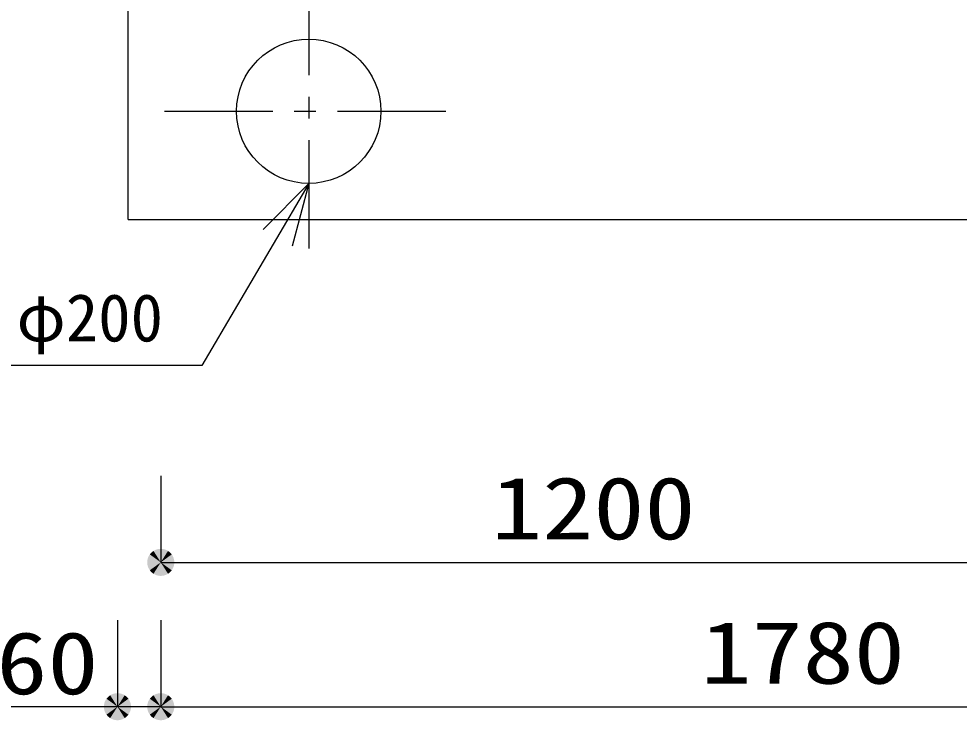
# Model space of a CAD drawing. Units: millimetres, scale not verified. Extents: x -8093 to 8093, y -5792 to 5792.
# Drawn here: x -6639 to -5336, y -545 to 427 of the extents above; entities that cross this region are included whole.
import ezdxf
from ezdxf.enums import TextEntityAlignment as Align

# ---------------------------------------------------------------- set-up
doc = ezdxf.new("R2010")
doc.units = ezdxf.units.MM
doc.header["$LTSCALE"] = 30
doc.linetypes.add('CHAIN1', pattern=[8, 5, -1, 1, -1])
doc.layers.add('0-2_00クル-フ-1機器', color=2, linetype='Continuous', lineweight=25)
doc.layers.add('0-4_00クル-フ-6寸法', color=132, linetype='Continuous', lineweight=25)
doc.styles.add('ＭＳ ゴシック', font='')
doc.styles.get('ＭＳ ゴシック').set_extended_font_data('MS Gothic')

msp = doc.modelspace()

# ---------------------------------------------------------------- linework, layer by layer
at = {"layer": '0-2_00クル-フ-1機器'}
for q in [(-6487.24, 1768.84), (-4617.24, 148.84)]:
    msp.add_line((-6487.24, 148.84), q, dxfattribs=at)
at = {"layer": '0-2_00クル-フ-1機器', "linetype": 'CHAIN1'}
for p, q in [((-6237.24, 498.84), (-6237.24, 98.84)), ((-6437.24, 298.84), (-6037.24, 298.84))]:
    msp.add_line(p, q, dxfattribs=at)
at = {"layer": '0-2_00クル-フ-1機器', "color": 4}
for p, q in [((-6237.24, 198.84), (-6385.23, -53.16)), ((-6237.24, 198.84), (-6300.54, 134.87)), ((-6237.24, 198.84), (-6260.07, 111.79)), ((-6385.23, -53.16), (-6679.03, -53.16))]:
    msp.add_line(p, q, dxfattribs=at)
at = {"layer": '0-2_00クル-フ-1機器'}
msp.add_circle((-6237.24, 298.84), 100, dxfattribs=at)
at = {"layer": '0-4_00クル-フ-6寸法', "color": 4}
for p, q in [((-6442.24, -206.12), (-6442.24, -326.12)), ((-6442.24, -326.12), (-5242.24, -326.12)), ((-6502.24, -406.12), (-6502.24, -526.12)), ((-6442.24, -406.12), (-6442.24, -526.12)), ((-6442.24, -406.12), (-6442.24, -526.12)), ((-6502.24, -526.12), (-6685.4, -526.12)), ((-6442.24, -526.12), (-6502.24, -526.12)), ((-6442.24, -526.12), (-4662.24, -526.12))]:
    msp.add_line(p, q, dxfattribs=at)
at = {"layer": '0-4_00クル-フ-6寸法'}
for points in [[(-6442.24, -326.12), (-6455.9, -313.28), (-6454.19, -311.67)], [(-6442.24, -326.12), (-6454.19, -311.67), (-6452.28, -310.29)], [(-6442.24, -326.12), (-6452.28, -310.29), (-6450.22, -309.15)], [(-6442.24, -326.12), (-6450.22, -309.15), (-6448.03, -308.29)], [(-6442.24, -326.12), (-6448.03, -308.29), (-6445.75, -307.7)], [(-6442.24, -326.12), (-6445.75, -307.7), (-6443.41, -307.41)], [(-6442.24, -326.12), (-6443.41, -307.41), (-6441.06, -307.41)], [(-6442.24, -326.12), (-6441.06, -307.41), (-6438.72, -307.7)], [(-6442.24, -326.12), (-6438.72, -307.7), (-6436.44, -308.29)], [(-6442.24, -326.12), (-6436.44, -308.29), (-6434.25, -309.15)], [(-6442.24, -326.12), (-6434.25, -309.15), (-6432.19, -310.29)], [(-6442.24, -326.12), (-6432.19, -310.29), (-6430.28, -311.67)], [(-6442.24, -326.12), (-6430.28, -311.67), (-6428.57, -313.28)], [(-6442.24, -326.12), (-6460.99, -326.12), (-6460.84, -323.77)], [(-6442.24, -326.12), (-6460.84, -323.77), (-6460.4, -321.46)], [(-6442.24, -326.12), (-6460.4, -321.46), (-6459.67, -319.22)], [(-6442.24, -326.12), (-6459.67, -319.22), (-6458.67, -317.09)], [(-6442.24, -326.12), (-6458.67, -317.09), (-6457.4, -315.1)], [(-6442.24, -326.12), (-6457.4, -315.1), (-6455.9, -313.28)], [(-6442.24, -326.12), (-6428.57, -313.28), (-6427.07, -315.1)], [(-6442.24, -326.12), (-6427.07, -315.1), (-6425.8, -317.09)], [(-6442.24, -326.12), (-6425.8, -317.09), (-6424.8, -319.22)], [(-6442.24, -326.12), (-6424.8, -319.22), (-6424.07, -321.46)], [(-6442.24, -326.12), (-6424.07, -321.46), (-6423.63, -323.77)], [(-6442.24, -326.12), (-6423.63, -323.77), (-6423.49, -326.12)], [(-6442.24, -326.12), (-6460.84, -328.47), (-6460.99, -326.12)], [(-6442.24, -326.12), (-6460.4, -330.78), (-6460.84, -328.47)], [(-6442.24, -326.12), (-6459.67, -333.02), (-6460.4, -330.78)], [(-6442.24, -326.12), (-6458.67, -335.15), (-6459.67, -333.02)], [(-6442.24, -326.12), (-6457.4, -337.14), (-6458.67, -335.15)], [(-6442.24, -326.12), (-6455.9, -338.95), (-6457.4, -337.14)], [(-6442.24, -326.12), (-6454.19, -340.57), (-6455.9, -338.95)], [(-6442.24, -326.12), (-6452.28, -341.95), (-6454.19, -340.57)], [(-6442.24, -326.12), (-6450.22, -343.08), (-6452.28, -341.95)], [(-6442.24, -326.12), (-6448.03, -343.95), (-6450.22, -343.08)], [(-6442.24, -326.12), (-6445.75, -344.54), (-6448.03, -343.95)], [(-6442.24, -326.12), (-6443.41, -344.83), (-6445.75, -344.54)], [(-6442.24, -326.12), (-6441.06, -344.83), (-6443.41, -344.83)], [(-6442.24, -326.12), (-6438.72, -344.54), (-6441.06, -344.83)], [(-6442.24, -326.12), (-6436.44, -343.95), (-6438.72, -344.54)], [(-6442.24, -326.12), (-6434.25, -343.08), (-6436.44, -343.95)], [(-6442.24, -326.12), (-6432.19, -341.95), (-6434.25, -343.08)], [(-6442.24, -326.12), (-6430.28, -340.57), (-6432.19, -341.95)], [(-6442.24, -326.12), (-6428.57, -338.95), (-6430.28, -340.57)], [(-6442.24, -326.12), (-6427.07, -337.14), (-6428.57, -338.95)], [(-6442.24, -326.12), (-6425.8, -335.15), (-6427.07, -337.14)], [(-6442.24, -326.12), (-6424.8, -333.02), (-6425.8, -335.15)], [(-6442.24, -326.12), (-6424.07, -330.78), (-6424.8, -333.02)], [(-6442.24, -326.12), (-6423.63, -328.47), (-6424.07, -330.78)], [(-6442.24, -326.12), (-6423.49, -326.12), (-6423.63, -328.47)], [(-6502.24, -526.12), (-6508.03, -508.29), (-6505.75, -507.7)], [(-6502.24, -526.12), (-6505.75, -507.7), (-6503.41, -507.41)], [(-6502.24, -526.12), (-6503.41, -507.41), (-6501.06, -507.41)], [(-6502.24, -526.12), (-6501.06, -507.41), (-6498.72, -507.7)], [(-6502.24, -526.12), (-6498.72, -507.7), (-6496.44, -508.29)], [(-6442.24, -526.12), (-6448.03, -508.29), (-6445.75, -507.7)], [(-6442.24, -526.12), (-6448.03, -508.29), (-6445.75, -507.7)], [(-6442.24, -526.12), (-6445.75, -507.7), (-6443.41, -507.41)], [(-6442.24, -526.12), (-6445.75, -507.7), (-6443.41, -507.41)], [(-6442.24, -526.12), (-6443.41, -507.41), (-6441.06, -507.41)], [(-6442.24, -526.12), (-6443.41, -507.41), (-6441.06, -507.41)], [(-6442.24, -526.12), (-6441.06, -507.41), (-6438.72, -507.7)], [(-6442.24, -526.12), (-6441.06, -507.41), (-6438.72, -507.7)], [(-6442.24, -526.12), (-6438.72, -507.7), (-6436.44, -508.29)], [(-6442.24, -526.12), (-6438.72, -507.7), (-6436.44, -508.29)], [(-6502.24, -526.12), (-6520.4, -521.46), (-6519.67, -519.22)], [(-6502.24, -526.12), (-6519.67, -519.22), (-6518.67, -517.09)], [(-6502.24, -526.12), (-6518.67, -517.09), (-6517.4, -515.1)], [(-6502.24, -526.12), (-6517.4, -515.1), (-6515.9, -513.28)], [(-6502.24, -526.12), (-6515.9, -513.28), (-6514.19, -511.67)], [(-6502.24, -526.12), (-6514.19, -511.67), (-6512.28, -510.29)], [(-6502.24, -526.12), (-6512.28, -510.29), (-6510.22, -509.15)], [(-6502.24, -526.12), (-6510.22, -509.15), (-6508.03, -508.29)], [(-6502.24, -526.12), (-6496.44, -508.29), (-6494.25, -509.15)], [(-6502.24, -526.12), (-6494.25, -509.15), (-6492.19, -510.29)], [(-6502.24, -526.12), (-6492.19, -510.29), (-6490.28, -511.67)], [(-6502.24, -526.12), (-6490.28, -511.67), (-6488.57, -513.28)], [(-6502.24, -526.12), (-6488.57, -513.28), (-6487.07, -515.1)], [(-6502.24, -526.12), (-6487.07, -515.1), (-6485.8, -517.09)], [(-6502.24, -526.12), (-6485.8, -517.09), (-6484.8, -519.22)], [(-6502.24, -526.12), (-6484.8, -519.22), (-6484.07, -521.46)], [(-6442.24, -526.12), (-6460.4, -521.46), (-6459.67, -519.22)], [(-6442.24, -526.12), (-6460.4, -521.46), (-6459.67, -519.22)], [(-6442.24, -526.12), (-6459.67, -519.22), (-6458.67, -517.09)], [(-6442.24, -526.12), (-6459.67, -519.22), (-6458.67, -517.09)], [(-6442.24, -526.12), (-6458.67, -517.09), (-6457.4, -515.1)], [(-6442.24, -526.12), (-6458.67, -517.09), (-6457.4, -515.1)], [(-6442.24, -526.12), (-6457.4, -515.1), (-6455.9, -513.28)], [(-6442.24, -526.12), (-6457.4, -515.1), (-6455.9, -513.28)], [(-6442.24, -526.12), (-6455.9, -513.28), (-6454.19, -511.67)], [(-6442.24, -526.12), (-6455.9, -513.28), (-6454.19, -511.67)], [(-6442.24, -526.12), (-6454.19, -511.67), (-6452.28, -510.29)], [(-6442.24, -526.12), (-6454.19, -511.67), (-6452.28, -510.29)], [(-6442.24, -526.12), (-6452.28, -510.29), (-6450.22, -509.15)], [(-6442.24, -526.12), (-6452.28, -510.29), (-6450.22, -509.15)], [(-6442.24, -526.12), (-6450.22, -509.15), (-6448.03, -508.29)], [(-6442.24, -526.12), (-6450.22, -509.15), (-6448.03, -508.29)], [(-6442.24, -526.12), (-6436.44, -508.29), (-6434.25, -509.15)], [(-6442.24, -526.12), (-6436.44, -508.29), (-6434.25, -509.15)], [(-6442.24, -526.12), (-6434.25, -509.15), (-6432.19, -510.29)], [(-6442.24, -526.12), (-6434.25, -509.15), (-6432.19, -510.29)], [(-6442.24, -526.12), (-6432.19, -510.29), (-6430.28, -511.67)], [(-6442.24, -526.12), (-6432.19, -510.29), (-6430.28, -511.67)], [(-6442.24, -526.12), (-6430.28, -511.67), (-6428.57, -513.28)], [(-6442.24, -526.12), (-6430.28, -511.67), (-6428.57, -513.28)], [(-6442.24, -526.12), (-6428.57, -513.28), (-6427.07, -515.1)], [(-6442.24, -526.12), (-6428.57, -513.28), (-6427.07, -515.1)], [(-6442.24, -526.12), (-6427.07, -515.1), (-6425.8, -517.09)], [(-6442.24, -526.12), (-6427.07, -515.1), (-6425.8, -517.09)], [(-6442.24, -526.12), (-6425.8, -517.09), (-6424.8, -519.22)], [(-6442.24, -526.12), (-6425.8, -517.09), (-6424.8, -519.22)], [(-6442.24, -526.12), (-6424.8, -519.22), (-6424.07, -521.46)], [(-6442.24, -526.12), (-6424.8, -519.22), (-6424.07, -521.46)], [(-6502.24, -526.12), (-6520.99, -526.12), (-6520.84, -523.77)], [(-6502.24, -526.12), (-6520.84, -528.47), (-6520.99, -526.12)], [(-6502.24, -526.12), (-6520.84, -523.77), (-6520.4, -521.46)], [(-6502.24, -526.12), (-6520.4, -530.78), (-6520.84, -528.47)], [(-6502.24, -526.12), (-6519.67, -533.02), (-6520.4, -530.78)], [(-6502.24, -526.12), (-6518.67, -535.15), (-6519.67, -533.02)], [(-6502.24, -526.12), (-6517.4, -537.14), (-6518.67, -535.15)], [(-6502.24, -526.12), (-6515.9, -538.95), (-6517.4, -537.14)], [(-6502.24, -526.12), (-6514.19, -540.57), (-6515.9, -538.95)], [(-6502.24, -526.12), (-6512.28, -541.95), (-6514.19, -540.57)], [(-6502.24, -526.12), (-6510.22, -543.08), (-6512.28, -541.95)], [(-6502.24, -526.12), (-6508.03, -543.95), (-6510.22, -543.08)], [(-6502.24, -526.12), (-6505.75, -544.54), (-6508.03, -543.95)], [(-6502.24, -526.12), (-6503.41, -544.83), (-6505.75, -544.54)], [(-6502.24, -526.12), (-6501.06, -544.83), (-6503.41, -544.83)], [(-6502.24, -526.12), (-6484.07, -521.46), (-6483.63, -523.77)], [(-6502.24, -526.12), (-6483.63, -523.77), (-6483.49, -526.12)], [(-6502.24, -526.12), (-6498.72, -544.54), (-6501.06, -544.83)], [(-6502.24, -526.12), (-6496.44, -543.95), (-6498.72, -544.54)], [(-6502.24, -526.12), (-6494.25, -543.08), (-6496.44, -543.95)], [(-6502.24, -526.12), (-6492.19, -541.95), (-6494.25, -543.08)], [(-6502.24, -526.12), (-6490.28, -540.57), (-6492.19, -541.95)], [(-6502.24, -526.12), (-6488.57, -538.95), (-6490.28, -540.57)], [(-6502.24, -526.12), (-6487.07, -537.14), (-6488.57, -538.95)], [(-6502.24, -526.12), (-6485.8, -535.15), (-6487.07, -537.14)], [(-6502.24, -526.12), (-6484.8, -533.02), (-6485.8, -535.15)], [(-6502.24, -526.12), (-6484.07, -530.78), (-6484.8, -533.02)], [(-6502.24, -526.12), (-6483.63, -528.47), (-6484.07, -530.78)], [(-6502.24, -526.12), (-6483.49, -526.12), (-6483.63, -528.47)], [(-6442.24, -526.12), (-6460.99, -526.12), (-6460.84, -523.77)], [(-6442.24, -526.12), (-6460.99, -526.12), (-6460.84, -523.77)], [(-6442.24, -526.12), (-6460.84, -528.47), (-6460.99, -526.12)], [(-6442.24, -526.12), (-6460.84, -528.47), (-6460.99, -526.12)], [(-6442.24, -526.12), (-6460.84, -523.77), (-6460.4, -521.46)], [(-6442.24, -526.12), (-6460.84, -523.77), (-6460.4, -521.46)], [(-6442.24, -526.12), (-6460.4, -530.78), (-6460.84, -528.47)], [(-6442.24, -526.12), (-6460.4, -530.78), (-6460.84, -528.47)], [(-6442.24, -526.12), (-6459.67, -533.02), (-6460.4, -530.78)], [(-6442.24, -526.12), (-6459.67, -533.02), (-6460.4, -530.78)], [(-6442.24, -526.12), (-6458.67, -535.15), (-6459.67, -533.02)], [(-6442.24, -526.12), (-6458.67, -535.15), (-6459.67, -533.02)], [(-6442.24, -526.12), (-6457.4, -537.14), (-6458.67, -535.15)], [(-6442.24, -526.12), (-6457.4, -537.14), (-6458.67, -535.15)], [(-6442.24, -526.12), (-6455.9, -538.95), (-6457.4, -537.14)], [(-6442.24, -526.12), (-6455.9, -538.95), (-6457.4, -537.14)], [(-6442.24, -526.12), (-6454.19, -540.57), (-6455.9, -538.95)], [(-6442.24, -526.12), (-6454.19, -540.57), (-6455.9, -538.95)], [(-6442.24, -526.12), (-6452.28, -541.95), (-6454.19, -540.57)], [(-6442.24, -526.12), (-6452.28, -541.95), (-6454.19, -540.57)], [(-6442.24, -526.12), (-6450.22, -543.08), (-6452.28, -541.95)], [(-6442.24, -526.12), (-6450.22, -543.08), (-6452.28, -541.95)], [(-6442.24, -526.12), (-6448.03, -543.95), (-6450.22, -543.08)], [(-6442.24, -526.12), (-6448.03, -543.95), (-6450.22, -543.08)], [(-6442.24, -526.12), (-6445.75, -544.54), (-6448.03, -543.95)], [(-6442.24, -526.12), (-6445.75, -544.54), (-6448.03, -543.95)], [(-6442.24, -526.12), (-6443.41, -544.83), (-6445.75, -544.54)], [(-6442.24, -526.12), (-6443.41, -544.83), (-6445.75, -544.54)], [(-6442.24, -526.12), (-6441.06, -544.83), (-6443.41, -544.83)], [(-6442.24, -526.12), (-6441.06, -544.83), (-6443.41, -544.83)], [(-6442.24, -526.12), (-6424.07, -521.46), (-6423.63, -523.77)], [(-6442.24, -526.12), (-6424.07, -521.46), (-6423.63, -523.77)], [(-6442.24, -526.12), (-6423.63, -523.77), (-6423.49, -526.12)], [(-6442.24, -526.12), (-6423.63, -523.77), (-6423.49, -526.12)], [(-6442.24, -526.12), (-6438.72, -544.54), (-6441.06, -544.83)], [(-6442.24, -526.12), (-6436.44, -543.95), (-6438.72, -544.54)], [(-6442.24, -526.12), (-6434.25, -543.08), (-6436.44, -543.95)], [(-6442.24, -526.12), (-6432.19, -541.95), (-6434.25, -543.08)], [(-6442.24, -526.12), (-6430.28, -540.57), (-6432.19, -541.95)], [(-6442.24, -526.12), (-6428.57, -538.95), (-6430.28, -540.57)], [(-6442.24, -526.12), (-6427.07, -537.14), (-6428.57, -538.95)], [(-6442.24, -526.12), (-6425.8, -535.15), (-6427.07, -537.14)], [(-6442.24, -526.12), (-6424.8, -533.02), (-6425.8, -535.15)], [(-6442.24, -526.12), (-6424.07, -530.78), (-6424.8, -533.02)], [(-6442.24, -526.12), (-6423.63, -528.47), (-6424.07, -530.78)], [(-6442.24, -526.12), (-6423.49, -526.12), (-6423.63, -528.47)], [(-6442.24, -526.12), (-6438.72, -544.54), (-6441.06, -544.83)], [(-6442.24, -526.12), (-6436.44, -543.95), (-6438.72, -544.54)], [(-6442.24, -526.12), (-6434.25, -543.08), (-6436.44, -543.95)], [(-6442.24, -526.12), (-6432.19, -541.95), (-6434.25, -543.08)], [(-6442.24, -526.12), (-6430.28, -540.57), (-6432.19, -541.95)], [(-6442.24, -526.12), (-6428.57, -538.95), (-6430.28, -540.57)], [(-6442.24, -526.12), (-6427.07, -537.14), (-6428.57, -538.95)], [(-6442.24, -526.12), (-6425.8, -535.15), (-6427.07, -537.14)], [(-6442.24, -526.12), (-6424.8, -533.02), (-6425.8, -535.15)], [(-6442.24, -526.12), (-6424.07, -530.78), (-6424.8, -533.02)], [(-6442.24, -526.12), (-6423.63, -528.47), (-6424.07, -530.78)], [(-6442.24, -526.12), (-6423.49, -526.12), (-6423.63, -528.47)]]:
    msp.add_solid(points, dxfattribs=at)

# ---------------------------------------------------------------- texts
at = {"layer": '0-2_00クル-フ-1機器', "color": 4, "style": 'ＭＳ ゴシック'}
msp.add_text('φ200', height=65.98, dxfattribs=at).set_placement((-6642.01, -39.89), align=Align.BOTTOM_LEFT)
at = {"layer": '0-4_00クル-フ-6寸法', "color": 3, "style": 'ＭＳ ゴシック', "width": 1.2}
for s, p in [('1200', (-5984.52, -320.27)), ('1780', (-5694.52, -520.27)), ('60', (-6669.93, -534.87))]:
    msp.add_text(s, height=86.66, dxfattribs=at).set_placement(p, align=Align.BOTTOM_LEFT)

doc.saveas('drawing.dxf')
